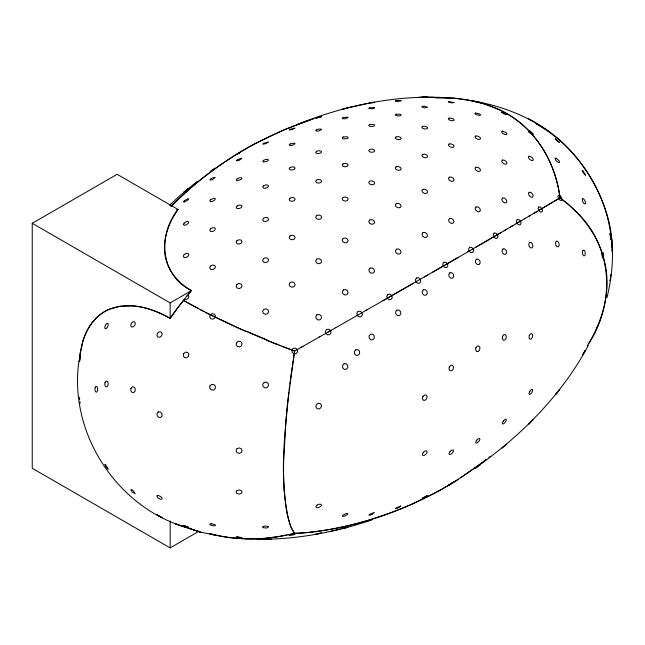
<?xml version="1.0" encoding="UTF-8"?>
<svg xmlns="http://www.w3.org/2000/svg" width="645" height="645" viewBox="0 0 645 645"><rect width="100%" height="100%" fill="white"/><g stroke="black" fill="none" stroke-linecap="round" stroke-linejoin="round"><path stroke-width="0.97" d="M611.791 247.027C610.13 197.16 579.742 148.326 536.334 123.937M79.375 361.522L80.198 353.105L82.133 343.737A125.453 72.434 60 0 1 92.38 322.387L95.75 318.525A121.873 70.361 60 0 1 108.812 309.463L119.889 306.302L132.265 305.843A137.401 79.327 60 0 1 151.019 309.664L160.541 313.381L170.151 318.324L175.15 311.317M611.815 251.324C612.726 238.634 610.396 225.927 606.768 213.801A97.984 56.639 60 0 0 593.666 183.107A100.023 57.816 60 0 0 588.256 173.965A103.321 59.727 60 0 0 557.836 138.377C533.48 117.898 502.778 105.885 471.6 100.701L454.306 98.217L434.988 97.701M79.093 359.966C68.056 432.085 115.89 506.486 185.631 527.279M288.855 391.983C284.776 435.399 278.592 480.412 289.581 523.297C290.766 526.796 292.161 530.335 294.483 533.254C305.762 533.213 317.405 531.416 328.668 529.65C364.772 523.369 399.771 511.163 432.303 494.352A505.003 412.252 58.1 0 0 457.998 479.517M289.097 389.983L289.581 386.024M289.831 384.065L290.331 380.203M290.581 378.309L292.096 367.424M292.346 365.723L293.064 360.934M293.29 359.442L294.644 351.057L302.989 346.325M276.221 344.019L294.644 351.057L287.759 401.569A165.773 30.992 -82.3 0 0 285.945 420.282L283.647 461.401A129.766 24.268 -82.3 0 0 283.647 477.05L284.268 491.022L285.945 506.906A165.773 31 -82.3 0 0 287.759 516.693L290.855 526.78L294.644 533.439C324.766 531.907 354.492 525.361 382.961 515.549A552.684 451.178 58.1 0 0 413.034 503.648L434.762 493.062A500.181 408.317 58.1 0 0 455.652 480.993L475.655 467.496A552.684 451.178 58.1 0 0 486.112 459.627M610.476 278.672L610.791 274.754L610.428 275.947M607.001 297.627C611.766 278.269 613.734 258.073 611.686 238.198M610.347 279.406L609.976 280.599L609.847 280.083M79.633 397.231L79.577 399.682M596.972 327.338C602.027 315.639 605.582 303.239 606.727 290.524A129.766 103.144 -22.2 0 0 606.727 274.875C605.647 263.007 602.22 251.405 596.972 240.714A165.773 131.757 -22.2 0 0 589.232 227.516C581.306 216.027 571.285 206.045 559.997 197.854C558.191 183.744 554.063 169.925 547.613 157.235A176.528 139.707 -36.3 0 0 536.438 139.626L535.318 138.207M172.07 219.308C167.297 228.54 164.136 238.844 164.483 249.317A137.159 79.19 0 0 0 164.854 253.791C166.749 269.618 177.859 283.002 191.476 290.605L188.767 293.846M172.61 218.26L177.939 209.415L117.116 174.303L32.25 223.299L32.25 468.278L170.151 547.895L199.071 531.198M588.313 345.526C561.585 395.393 520.483 436.544 474.301 468.649M588.546 343.817C614.991 304.367 613.105 247.857 578.307 213.947M587.232 345.954L589.232 342.632A165.773 131.757 -22.2 0 0 596.98 327.338M177.109 209.585L177.939 209.415C157.662 234.675 160.008 275.375 191.476 290.605L170.151 302.916L32.25 223.299M79.351 361.684A110.964 64.065 60 0 1 79.964 354.823L83.092 340.471A125.719 72.587 60 0 1 91.929 322.976L95.903 318.372A121.865 70.353 60 0 1 110.577 308.745C130.524 301.578 152.454 308.278 170.151 318.324L171.143 316.913M171.473 316.437L176.851 309.019M175.488 310.858L176.166 309.939M176.593 309.366L177.423 308.245M177.19 308.56L182.027 302.223M177.875 307.649L178.56 306.738M178.907 306.278L179.254 305.827M179.6 305.375L180.286 304.472M180.64 304.021L183.64 300.183M557.062 392.716L555.506 394.772L559.191 390.104L557.627 392.16M182.382 301.779L184.414 299.207M186.889 296.128L184.244 299.417L186.26 299.627L188.187 298.369L188.872 296.402L187.905 294.87L188.912 293.668M186.703 296.361L187.897 294.902M187.115 295.853L187.526 295.354M189.807 292.596L190.219 292.096M170.893 206.319L192.17 186.679A552.451 450.984 58.1 0 1 218.752 166.079L232.377 156.945A505.003 412.252 58.1 0 1 258.065 142.102L284.703 129.613L310.567 119.833M171.119 206.078C190.573 186.679 212.237 169.498 235.546 154.945A498.867 407.245 58.1 0 1 252.969 144.811L270.981 135.724A551.499 450.21 58.1 0 1 308.503 120.526M530.504 422.257L528.723 424.023L532.923 419.839L531.149 421.604M241.23 151.736L241.601 151.373L236.61 154.55L239.609 152.817M169.579 205.263L179.633 195.87L197.128 181.471M184.72 191.476L183.793 192.25L188.34 188.461L187.413 189.235M502.963 447.219L502.028 447.993L506.583 444.203L505.648 444.977M488.934 457.402L490.426 456.209M484.395 460.957L485.911 459.78M483.621 461.546L460.49 477.913M212.157 170.232L210.189 171.707L214.987 168.248L213.019 169.724M558.102 198.983L559.997 197.854C556.151 166.475 540.026 136.127 513.71 117.962A141.803 112.222 -36.3 0 0 499.746 109.9L484.298 103.934L467.746 99.967A176.528 139.715 -36.3 0 0 444.445 97.669L435.448 97.709M553.757 201.571L557.345 199.434M552.725 202.183L542.84 208.037M539.97 209.73L541.421 208.867M528.827 216.285L530.521 215.293M533.802 213.358L536.954 211.504M516.113 223.734L521.74 220.445M525.344 218.324L510.227 227.177M524.377 218.897L559.997 197.854L568.656 204.691L577.235 212.81M506.946 229.096L467.851 251.824M504.1 230.757L512.88 225.629M469.084 251.115L455.652 258.887A500.181 8.006 -29.4 0 1 434.762 270.956L424.37 276.939M427.603 275.076L365.771 310.551M327.66 332.296L335.755 327.684M335.674 327.733L367.497 309.56M319.493 336.94L330.974 330.409M301.022 347.437L319.767 336.787M369.303 103.256L368.811 103.49L370.012 103.361M297.369 124.412C345.123 105.28 396.909 94.42 448.485 97.822M309.423 120.22L314.018 118.696M371.722 520.047C334.771 532.198 295.982 539.897 256.968 539.188M372.205 102.934L374.6 102.233L371.206 102.789M293.717 533.665L294.644 533.439L276.221 536.954M292.709 533.899L287.896 534.931M370.577 102.797L349.461 107.473M331.175 531.125L340.907 528.981M286.525 535.205C262.37 539.938 237.126 540.397 213.132 534.479M433.408 97.266L418.726 97.242M264.144 539.18L271.65 539.212M212.245 534.1L209.665 533.81L214.89 534.995M215.785 535.237L200.289 532.069L175.529 523.917L200.289 532.069L190.452 528.811M471.6 100.701C495.731 105.296 518.661 117.575 534.205 136.845M293.717 350.719L294.644 351.057M292.709 350.348L287.896 348.55M286.525 348.026L282.067 346.309M278.85 345.059L280.478 345.696M277.181 344.398L239.948 328.781L205.747 312.494M536.253 123.784L541.26 126.444M203.933 311.567L200.345 309.705M198.579 308.778L183.43 300.441L206.078 312.664A173.57 34.814 21.7 0 0 245.979 331.393M533.576 121.558L547.952 130.685M79.948 401.9L80.343 403.101M170.151 302.916L170.151 318.324M170.151 520.95L170.151 547.895M176.932 209.633A154.461 89.179 60 0 1 177.939 209.431M276.221 536.89A179.294 142.432 -36.7 0 1 267.054 537.978M267.022 538.261A185.575 147.358 -36.6 0 1 245.874 538.978M245.93 538.76A173.57 137.385 -36.3 0 1 212.39 534.318M276.181 344.132A179.294 34.846 21.7 0 1 266.982 340.439M267.28 339.988A185.575 36.217 21.7 0 1 246.382 331.175M413.034 283.461A552.684 8.845 -29.4 0 1 382.961 300.715M500.899 232.619A552.684 8.845 -29.4 0 1 475.655 247.301M457.998 257.532A505.003 8.079 -29.4 0 1 432.303 272.367M130.903 388.483L130.854 390.773L132.08 392.442L133.854 392.507L135.144 390.935L135.192 388.637L133.975 386.968L132.193 386.903L130.903 388.483M342.632 515.428L342.6 516.306L344.083 516.387L347.744 514.428L347.776 513.549L346.292 513.476L342.632 515.428M104.95 382.799L104.837 385.097L105.699 386.774L107.038 386.847L108.062 385.275L108.175 382.985L107.312 381.308L105.974 381.235L104.95 382.799M95.089 387.677L94.92 389.943L95.557 391.813L96.629 392.184L97.516 390.854L97.685 388.58L97.048 386.718L95.968 386.347L95.089 387.677M209.947 385.871L209.77 388.161L211.238 389.911L213.503 390.096L215.228 388.613L215.406 386.323L213.93 384.573L211.673 384.388L209.947 385.871M502.536 336.351L502.318 338.617L503.269 340.141L504.825 340.028L506.075 338.359L506.293 336.093L505.341 334.57L503.785 334.682L502.536 336.351M79.633 359.257L79.577 361.708L80.391 355.855L79.633 359.257M475.889 347.744L475.663 350.001L476.679 351.541L478.348 351.461L479.687 349.808L479.904 347.55L478.888 346.01L477.227 346.083L475.889 347.744M449.307 366.924L449.017 369.166L450.041 370.706L451.782 370.649L453.225 369.029L453.516 366.795L452.492 365.247L450.742 365.304L449.307 366.924M529.279 335.497L528.989 337.738L529.779 339.206L531.182 339.036L532.375 337.343L532.665 335.102L531.875 333.634L530.472 333.804L529.279 335.497M602.164 252.792L601.866 254.711L602.777 258.21L603.446 257.75L603.494 253.582L602.841 252.324L602.164 252.792M157.178 495.65L156.993 496.731L158.307 498.198L160.347 499.198L161.919 499.141L162.097 498.053L160.782 496.585L158.743 495.594L157.178 495.65M183.656 353.581L183.285 355.822L184.543 357.572L186.695 357.814L188.477 356.395L188.848 354.153L187.59 352.404L185.438 352.17L183.656 353.581M262.958 526.78L262.789 527.65L266.562 528.029L268.296 527.32L268.465 526.449L264.692 526.062L262.958 526.78M422.822 396.602L422.378 398.779L423.322 400.303L425.103 400.287L426.676 398.731L427.119 396.554L426.176 395.03L424.394 395.046L422.822 396.602M582.524 198.604L582.25 199.894L582.927 201.998L584.152 203.675L585.209 203.941L585.483 202.651L584.805 200.547L583.58 198.87L582.524 198.604M157.42 333.304L156.937 335.464L157.977 337.085L159.936 337.198L161.669 335.755L162.153 333.586L161.113 331.973L159.154 331.853L157.42 333.304M236.675 342.406L236.151 344.591L237.36 346.478L239.593 346.954L241.536 345.744L242.06 343.559L240.851 341.673L238.618 341.197L236.675 342.406M582.878 250.51L582.419 252.389L582.806 254.638L583.814 255.936L584.854 255.525L585.313 253.646L584.926 251.397L583.918 250.099L582.878 250.51M316.421 404.536L315.856 406.737L316.945 408.583L319.033 408.995L320.912 407.721L321.476 405.52L320.388 403.673L318.291 403.262L316.421 404.536M369.271 514.476L369.093 515.162L370.448 515.041L372.536 514.194L374.318 512.428L369.271 514.476M131.314 323.395L130.733 325.507L131.499 326.95L133.16 326.886L134.74 325.346L135.313 323.234L134.555 321.782L132.894 321.855L131.314 323.395M105.385 325.193L104.764 327.321L105.159 328.668L106.344 328.45L107.626 326.797L108.255 324.677L107.852 323.33L106.667 323.54L105.385 325.193M210.278 314.913L209.665 316.985L210.762 318.735L212.931 319.13L214.89 317.945L215.503 315.865L214.406 314.115L212.245 313.72L210.278 314.913M610.033 233.361L610.742 239.222L610.033 233.361M236.868 284.453L236.135 286.364L237.142 288.073L239.295 288.565L241.343 287.565L242.077 285.654L241.069 283.953L238.916 283.453L236.868 284.453M582.806 354.436L582.419 355.435L585.313 350.203L582.806 354.436M529.779 391.346L528.989 393.321L529.279 394.474L530.472 394.111L531.875 392.458L532.665 390.483L532.375 389.33L531.182 389.693L529.779 391.346M558.417 195.306L557.893 196.604L558.57 198.652L560.053 200.256L561.472 200.466L561.997 199.168L561.311 197.12L559.836 195.516L558.417 195.306M210.464 266.135L209.689 267.933L210.609 269.392L212.689 269.666L214.704 268.586L215.486 266.788L214.559 265.329L212.479 265.055L210.464 266.135M263.434 258.613L262.636 260.387L263.587 262.039L265.732 262.604L267.82 261.757L268.618 259.983L267.667 258.331L265.514 257.766L263.434 258.613M236.981 448.735L236.102 450.67L236.989 452.588L239.11 453.362L241.23 452.556L242.109 450.621L241.222 448.702L239.102 447.928L236.981 448.735M556.24 241.286L555.506 242.867L555.845 245.124L557.062 246.729L558.449 246.745L559.191 245.165L558.852 242.907L557.627 241.303L556.24 241.286M184.139 254.541L183.317 256.25L184.099 257.444L186.034 257.444L187.985 256.234L188.816 254.533L188.034 253.332L186.099 253.34L184.139 254.541M538.777 206.948L538.091 208.343L538.704 210.431L540.252 211.995L541.832 212.108L542.518 210.713L541.905 208.625L540.357 207.061L538.777 206.948M184.107 223.162L183.398 224.589L184.252 225.299L186.171 224.871L188.026 223.557L188.735 222.13L187.872 221.42L185.962 221.848L184.107 223.162M236.981 240.69L236.159 242.351L237.062 243.754L239.158 244.076L241.23 243.141L242.052 241.488L241.149 240.085L239.053 239.755L236.981 240.69M395.893 508.204L395.627 508.744L398.924 507.526L400.827 505.946L395.893 508.204M289.984 235.909L289.145 237.553L290.065 239.166L292.201 239.787L294.305 239.061L295.144 237.408L294.225 235.804L292.088 235.183L289.984 235.909M423.322 452.298L422.378 454.153L422.822 455.426L424.394 455.362L426.176 453.999L427.119 452.137L426.676 450.871L425.103 450.936L423.322 452.298M503.269 421.064L502.318 422.926L502.536 423.999L503.785 423.668L505.341 422.112L506.293 420.25L506.075 419.177L504.825 419.516L503.269 421.064M529.134 192.274L528.457 193.573L529.166 195.548L530.851 197.039L532.52 197.185L533.197 195.878L532.488 193.903L530.803 192.412L529.134 192.274M529.569 242.447L528.723 244.02L529.11 246.245L530.504 247.833L532.085 247.849L532.923 246.277L532.536 244.052L531.149 242.464L529.569 242.447M517.201 219.622L516.403 221.09L516.968 223.21L518.564 224.742L520.257 224.783L521.055 223.323L520.491 221.203L518.894 219.671L517.201 219.622M210.609 228.725L209.746 230.281L210.544 231.418L212.544 231.466L214.567 230.402L215.43 228.846L214.624 227.709L212.624 227.661L210.609 228.725M263.507 218.252L262.652 219.784L263.539 221.138L265.651 221.517L267.748 220.703L268.602 219.163L267.707 217.808L265.603 217.43L263.507 218.252M263.7 309.431L262.636 311.317L263.321 313.357L265.353 314.349L267.546 313.72L268.61 311.833L267.925 309.793L265.893 308.802L263.7 309.431M476.679 440.221L475.663 442.019L475.889 443.099L477.227 442.833L478.888 441.365L479.904 439.568L479.687 438.487L478.348 438.753L476.679 440.221M290.186 282.542L289.162 284.332L289.879 286.283L291.935 287.251L294.104 286.67L295.136 284.872L294.41 282.921L292.362 281.954L290.186 282.542M450.041 451.524L449.017 453.322L449.307 454.459L450.742 454.29L452.492 452.895L453.516 451.105L453.225 449.96L451.782 450.137L450.041 451.524M502.552 198.015L501.77 199.37L502.479 201.329L504.253 202.748L506.059 202.796L506.841 201.45L506.132 199.49L504.358 198.071L502.552 198.015M316.679 259.169L315.687 260.87L316.437 262.757L318.493 263.716L320.654 263.192L321.645 261.491L320.896 259.613L318.84 258.645L316.679 259.169M494.086 233.119L493.191 234.643L493.715 236.788L495.352 238.295L497.142 238.287L498.037 236.763L497.505 234.619L495.868 233.111L494.086 233.119M502.963 248.93L502.028 250.51L502.431 252.727L503.93 254.283L505.648 254.275L506.583 252.695L506.18 250.47L504.68 248.914L502.963 248.93M316.574 215.607L315.663 217.139L316.518 218.711L318.63 219.413L320.758 218.832L321.661 217.309L320.815 215.728L318.703 215.027L316.574 215.607M236.989 490.563L236.102 492.054L236.981 493.53L239.102 494.135L241.222 493.506L242.109 492.014L241.23 490.531L239.11 489.934L236.989 490.563M210.601 199.66L209.819 200.974L210.657 201.683L212.624 201.369L214.567 200.216L215.349 198.902L214.511 198.192L210.601 199.66M343.188 238.448L342.221 240.061L342.987 241.891L345.043 242.859L347.187 242.407L348.155 240.795L347.381 238.972L345.325 237.997L343.188 238.448M528.9 156.316L528.319 157.291L529.206 158.944L531.037 160.323L532.746 160.605L533.334 159.638L532.447 157.977L530.609 156.606L528.9 156.316M475.994 206.981L475.139 208.391L475.841 210.351L477.679 211.705L479.574 211.673L480.428 210.27L479.735 208.311L477.897 206.948L475.994 206.981M290.024 198.168L289.154 199.595L290.04 200.901L292.161 201.329L294.265 200.619L295.136 199.192L294.249 197.878L292.137 197.459L290.024 198.168M237.086 206.021L236.207 207.456L237.021 208.537L239.061 208.641L241.125 207.698L242.004 206.263L241.19 205.183L239.15 205.078L237.086 206.021M369.698 219.993L368.755 221.517L369.545 223.291L371.593 224.283L373.713 223.904L374.656 222.38L373.866 220.598L371.818 219.614L369.698 219.993M449.452 218.574L448.541 220.042L449.226 222.017L451.105 223.323L453.08 223.21L453.991 221.743L453.306 219.776L451.427 218.462L449.452 218.574M469.608 247.341L468.633 248.914L469.125 251.082L470.794 252.566L472.664 252.509L473.64 250.937L473.148 248.768L471.479 247.285L469.608 247.341M422.926 232.635L421.959 234.175L422.62 236.167L424.531 237.441L426.563 237.255L427.53 235.707L426.869 233.716L424.958 232.442L422.926 232.635M476.397 259.193L475.389 260.798L475.784 263.015L477.356 264.547L479.179 264.498L480.186 262.894L479.783 260.669L478.219 259.137L476.397 259.193M343.092 197.451L342.189 198.878L343.051 200.401L345.156 201.135L347.284 200.643L348.179 199.216L347.324 197.684L345.212 196.959L343.092 197.451M396.417 249.196L395.393 250.808L396.03 252.84L397.957 254.09L400.037 253.84L401.061 252.219L400.416 250.196L398.497 248.938L396.417 249.196M396.215 203.635L395.304 205.07L396.103 206.811L398.142 207.827L400.239 207.529L401.15 206.094L400.343 204.36L398.304 203.344L396.215 203.635M263.531 185.792L262.684 187.115L263.563 188.138L265.651 188.259L267.715 187.405L268.562 186.083L267.691 185.059L265.603 184.938L263.531 185.792M369.916 268.223L368.843 269.908L369.448 271.98L371.375 273.23L373.495 272.916L374.568 271.239L373.963 269.167L372.036 267.917L369.916 268.223M343.43 289.887L342.302 291.629L342.866 293.749L344.785 295.007L346.937 294.668L348.066 292.919L347.51 290.798L345.591 289.541L343.43 289.887M443.792 262.281L442.736 263.902L443.196 266.087L444.897 267.554L446.848 267.441L447.896 265.821L447.437 263.636L445.735 262.168L443.792 262.281M422.741 189.372L421.862 190.718L422.677 192.42L424.7 193.484L426.748 193.282L427.627 191.928L426.821 190.227L424.789 189.162L422.741 189.372M502.342 160.049L501.641 161.129L502.495 162.782L504.414 164.048L506.269 164.177L506.97 163.104L506.115 161.444L504.197 160.178L502.342 160.049M316.542 180.1L315.671 181.43L316.55 182.696L318.67 183.156L320.791 182.551L321.661 181.229L320.783 179.963L318.662 179.495L316.542 180.1M449.267 177.206L448.428 178.472L449.259 180.157L451.258 181.269L453.266 181.164L454.104 179.899L453.274 178.214L451.274 177.101L449.267 177.206M449.855 272.811L448.767 274.447L449.146 276.681L450.758 278.189L452.669 278.1L453.757 276.455L453.387 274.23L451.774 272.714L449.855 272.811M369.609 181.205L368.722 182.535L369.585 184.019L371.689 184.784L373.802 184.381L374.689 183.051L373.826 181.567L371.722 180.802L369.609 181.205M475.8 167.305L475.018 168.474L475.857 170.143L477.824 171.328L479.767 171.328L480.549 170.151L479.711 168.482L477.743 167.305L475.8 167.305M316.969 314.76L315.768 316.558L316.268 318.743L318.162 320.033L320.355 319.67L321.557 317.872L321.065 315.695L319.162 314.405L316.969 314.76M416.565 277.963L415.445 279.632L415.872 281.833L417.605 283.284L419.629 283.131L420.75 281.462L420.314 279.261L418.589 277.81L416.565 277.963M184.309 200.772L183.535 201.909L184.236 202.175L187.824 200.047L188.598 198.902L187.897 198.644L184.309 200.772M237.11 178.859L236.272 180.06L237.094 180.753L241.101 179.512L241.939 178.31L241.117 177.617L239.118 177.843L237.11 178.859M388 294.37L386.823 296.071L387.226 298.288L388.983 299.723L391.064 299.53L392.241 297.821L391.838 295.603L390.08 294.176L388 294.37M423.354 289.815L422.185 291.492L422.515 293.741L424.152 295.241L426.135 295.12L427.304 293.443L426.974 291.193L425.337 289.694L423.354 289.815M396.127 166.829L395.264 168.063L396.127 169.514L398.223 170.32L400.319 170.022L401.19 168.78L400.319 167.337L398.231 166.531L396.127 166.829M358.08 311.495L356.846 313.228L357.225 315.461L359.007 316.88L361.136 316.655L362.377 314.913L361.99 312.68L360.216 311.261L358.08 311.495M290.048 167.595L289.178 168.821L290.048 169.804L292.145 169.982L294.241 169.248L295.112 168.031L294.241 167.039L292.145 166.862L290.048 167.595M343.067 163.886L342.189 165.112L343.067 166.337L345.188 166.845L347.308 166.337L348.187 165.112L347.308 163.886L345.188 163.379L343.067 163.886M326.62 329.442L325.33 331.208L325.685 333.457L327.491 334.86L329.676 334.602L330.966 332.828L330.603 330.579L328.805 329.176L326.62 329.442M396.885 310.172L395.627 311.874L395.893 314.139L397.53 315.655L399.569 315.518L400.827 313.817L400.553 311.551L398.924 310.035L396.885 310.172M422.652 154.365L421.806 155.501L422.685 156.92L424.765 157.783L426.837 157.582L427.683 156.445L426.805 155.034L424.724 154.171L422.652 154.365M293.217 348.413L291.871 350.227L292.217 352.484L294.039 353.871L296.273 353.581L297.611 351.775L297.272 349.509L295.45 348.123L293.217 348.413M422.515 498.142L422.185 498.577L427.304 495.626L422.515 498.142M316.945 505.14L315.856 506.535L316.421 507.583L318.291 507.655L320.388 506.72L321.476 505.317L320.912 504.277L319.033 504.205L316.945 505.14M369.585 149.479L368.706 150.599L369.585 151.785L371.705 152.333L373.826 151.93L374.705 150.809L373.826 149.624L371.705 149.076L369.585 149.479M370.448 334.32L369.093 336.021L369.271 338.311L370.875 339.842L372.963 339.713L374.318 338.012L374.14 335.722L372.536 334.191L370.448 334.32M316.566 151.341L315.687 152.454L316.542 153.397L318.646 153.623L320.758 153.002L321.645 151.898L320.791 150.946L318.686 150.72L316.566 151.341M263.62 160.339L262.741 161.435L263.555 162.105L267.635 161.065L268.514 159.968L267.699 159.307L265.675 159.46L263.62 160.339M210.794 178.988L209.939 180.028L212.479 179.633L215.228 177.391L212.697 177.778L210.794 178.988M158.307 411.929L156.993 413.534L157.178 415.791L158.743 417.396L160.782 417.396L162.097 415.791L161.919 413.534L160.347 411.929L158.307 411.929M355.83 349.8L354.411 351.501L354.516 353.791L356.088 355.339L358.201 355.234L359.62 353.541L359.515 351.243L357.943 349.695L355.83 349.8M289.645 534.761L289.25 535.229L292.79 535.1L295.047 534.116L289.645 534.761M264.281 382.34L262.789 384.081L262.958 386.371L264.692 387.855L266.974 387.677L268.465 385.936L268.296 383.646L266.562 382.154L264.281 382.34M396.103 136.925L395.24 137.933L396.119 139.07L398.239 139.667L400.343 139.368L401.214 138.361L400.335 137.224L398.215 136.627L396.103 136.925M449.243 143.956L448.364 144.956L449.186 146.342L451.226 147.302L453.282 147.278L454.169 146.278L453.346 144.891L451.307 143.932L449.243 143.956M344.083 363.78L342.6 365.449L342.632 367.747L344.156 369.311L346.292 369.238L347.776 367.561L347.744 365.272L346.212 363.699L344.083 363.78M343.092 136.974L342.189 137.974L343.051 138.869L347.284 138.627L348.179 137.635L347.324 136.74L343.092 136.974M290.137 143.964L289.226 144.94L290.024 145.56L292.064 145.472L295.063 143.738L294.265 143.117L290.137 143.964M422.62 126.38L421.774 127.267L422.66 128.347L424.773 129L426.869 128.831L427.716 127.952L426.829 126.863L424.716 126.218L422.62 126.38M237.296 159.879L236.384 160.807L238.948 160.484L241.827 158.493L241.149 158.235L237.296 159.879M475.808 135.998L474.946 136.853L475.744 138.199L477.743 139.247L479.767 139.393L480.63 138.538L479.824 137.191L477.824 136.143L475.808 135.998M449.146 484.718L448.767 485.08L453.757 481.904L449.146 484.718M369.609 124.549L368.706 125.412L369.561 126.243L371.665 126.557L373.802 126.162L374.705 125.291L373.85 124.461L369.609 124.549M316.663 129.718L315.719 130.564L316.502 131.129L318.557 131.08L321.613 129.597L320.831 129.032L318.775 129.089L316.663 129.718M449.146 118.204L448.323 118.93L449.218 119.954L451.323 120.663L453.387 120.655L454.209 119.922L453.314 118.898L451.21 118.188L449.146 118.204M396.062 114.238L395.224 114.971L398.279 116.035L400.384 115.745L401.222 115.02L400.303 114.27L396.062 114.238M263.805 143.287L262.838 144.085L265.409 143.795L268.417 142.061L263.805 143.287M475.784 467.883L475.389 468.214L480.186 464.747L475.784 467.883M502.382 131.161L501.56 131.822L502.342 133.112L504.277 134.281L506.228 134.636L507.059 133.983L506.269 132.693L502.382 131.161M343.188 117.616L342.221 118.317L342.987 118.801L345.043 118.785L348.155 117.567L347.381 117.084L343.188 117.616M422.556 106.36L421.749 106.925L424.853 107.933L427.74 107.223L424.636 106.215L422.556 106.36M475.663 113.02L474.889 113.56L475.808 114.496L479.904 115.471L480.686 114.939L479.759 113.996L475.663 113.02M290.331 129.25L289.315 129.919L291.879 129.597L294.975 128.137L290.331 129.25M369.722 107.796L368.73 108.336L371.536 108.731L374.689 107.804L369.722 107.796M528.989 130.903L528.239 131.282L529.005 132.483L532.665 134.474L533.415 134.104L530.811 131.572L528.989 130.903M316.872 117.737L315.8 118.253L321.533 116.672L316.872 117.737M316.268 533.987L315.768 534.229L321.557 532.963L316.268 533.987M555.934 158.081L555.119 158.468L555.603 159.952L557.111 161.661L558.755 162.596L559.578 162.209L559.094 160.726L555.934 158.081M449.025 101.612L448.291 101.958L451.46 102.894L454.241 102.595L449.025 101.612M502.181 112.19L501.504 112.44L504.503 114.173L507.107 114.383L502.181 112.19M396.264 100.668L395.24 101.015L398.013 101.297L401.214 100.725L396.264 100.668M343.43 108.908L342.302 109.247L348.066 107.836L343.43 108.908M343.43 528.279L342.302 528.618L348.066 527.207L343.43 528.279M211.238 523.7L209.77 524.079L209.947 524.885L213.93 525.925L215.406 525.546L215.228 524.74L211.238 523.7M237.36 536.971L236.151 537.116L242.06 537.607L237.36 536.971M422.822 97.145L421.757 97.226L427.732 97.21L422.822 97.145M263.7 539.164L262.636 539.244L268.61 539.228L263.7 539.164M475.478 101.467L474.865 101.499L480.702 102.644L475.478 101.467M555.635 138.828L555.055 138.772L557.482 141.328L559.634 142.497L555.635 138.828M184.543 525.619L183.285 525.457L188.848 527.433L184.543 525.619M582.741 170.643L582.121 170.514L582.516 171.772L585.612 175.263L582.741 170.643M132.08 490.087L130.854 489.7L132.193 492.022L135.192 493.756L133.854 491.434L132.08 490.087M528.707 118.946L528.215 118.777L533.439 121.558L528.707 118.946M157.42 515.057L156.937 514.895L162.153 517.677L157.42 515.057M105.699 464.964L104.837 464.287L105.974 466.843L108.175 469.254L105.699 464.964"/></g></svg>
